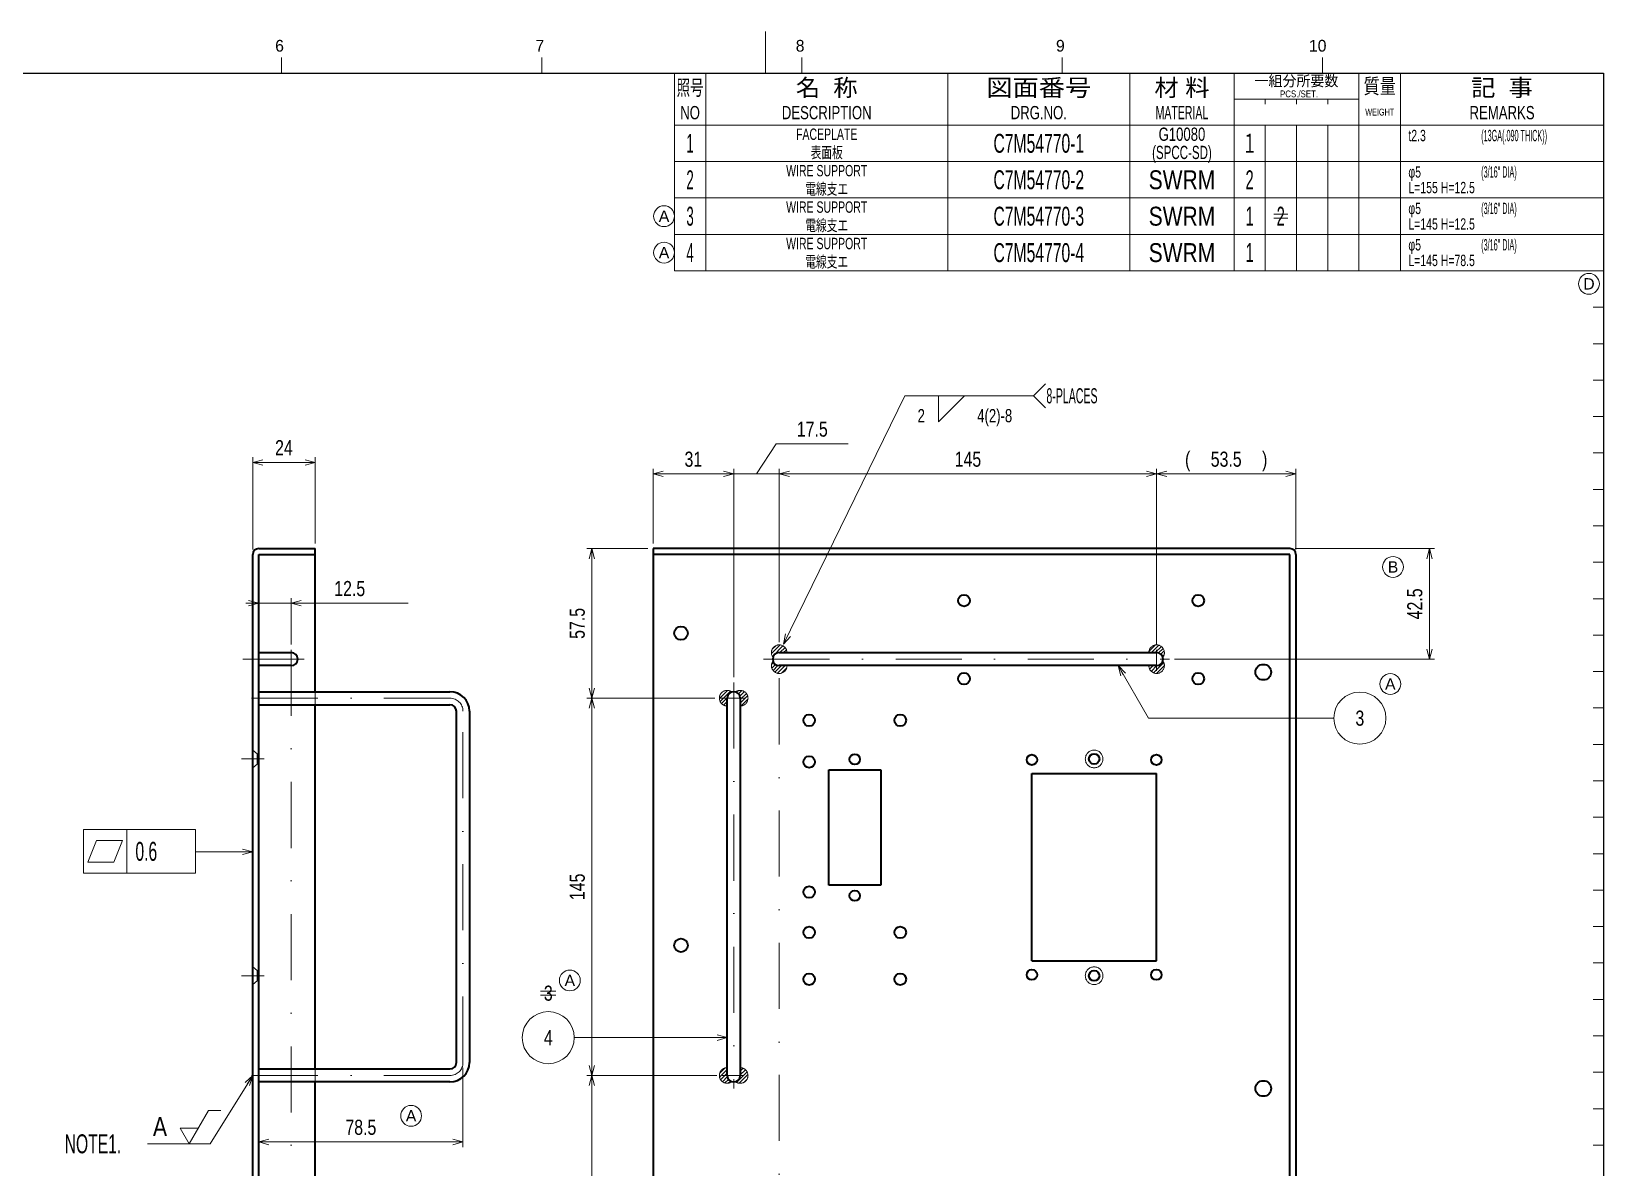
# Model space of a CAD drawing. Header units: millimetres. Extents: x 7 to 587, y 2 to 418.
# Drawn here: x 285 to 587, y 199.7 to 418 of the extents above; entities that cross this region are included whole.
import ezdxf
from ezdxf.enums import TextEntityAlignment as Align

# ---------------------------------------------------------------- set-up
doc = ezdxf.new("R2010")
doc.units = ezdxf.units.MM
for name, pattern in [('DASHDOT', [25.3, 12.7, -6.3, 0, -6.3]), ('DASHED', [19, 12.7, -6.3]), ('DIVIDE', [31.6, 12.7, -6.3, 0, -6.3, 0, -6.3])]:
    doc.linetypes.add(name, pattern=pattern)
for name, color, linetype in [('GR1_01', 7, 'Continuous'), ('GR1_02', 7, 'Continuous'), ('GR1_04', 7, 'Continuous'), ('GR1_05', 7, 'Continuous'), ('GR1_15', 7, 'Continuous'), ('図面枠C7M', 7, 'Continuous'), ('表題、部品表_01', 7, 'Continuous'), ('表題、部品表_02', 7, 'Continuous'), ('表題、部品表_03', 7, 'Continuous'), ('表題、部品表_Layer1', 7, 'Continuous')]:
    doc.layers.add(name, color=color, linetype=linetype)
doc.styles.add('HG丸ｺﾞｼｯｸM-PRO', font='')
doc.styles.get('HG丸ｺﾞｼｯｸM-PRO').set_extended_font_data('HG丸ｺﾞｼｯｸM-PRO')
pattern_1 = [(45, (0, 0), (-0.3535534, 0.3535534), [])]

# ---------------------------------------------------------------- blocks, each defined once
blk = doc.blocks.new('BLKF023')
at = {"layer": '図面枠C7M', "color": 4, "linetype": 'Continuous', "lineweight": 13}
for p, q in [((426, 410), (426, 418)), ((333, 413), (333, 410)), ((383, 413), (383, 410)), ((433, 413), (433, 410)), ((483, 413), (483, 410)), ((533, 413), (533, 410)), ((585, 393), (587, 393)), ((585, 386), (587, 386)), ((585, 379), (587, 379)), ((585, 372), (587, 372)), ((585, 365), (587, 365)), ((585, 358), (587, 358)), ((585, 351), (587, 351)), ((585, 344), (587, 344)), ((585, 337), (587, 337)), ((585, 330), (587, 330)), ((585, 323), (587, 323)), ((585, 316), (587, 316)), ((585, 309), (587, 309)), ((585, 302), (587, 302)), ((585, 295), (587, 295)), ((585, 288), (587, 288)), ((585, 281), (587, 281)), ((585, 274), (587, 274)), ((585, 267), (587, 267)), ((587, 260), (585, 260)), ((585, 253), (587, 253)), ((585, 246), (587, 246)), ((585, 239), (587, 239)), ((585, 232), (587, 232)), ((585, 225), (587, 225)), ((585, 218), (587, 218)), ((585, 211), (587, 211)), ((585, 204), (587, 204))]:
    blk.add_line(p, q, dxfattribs=at)
at = {"layer": '図面枠C7M', "color": 2, "linetype": 'Continuous', "lineweight": 25}
for p, q in [((33, 410), (587, 410)), ((587, 410), (587, 10))]:
    blk.add_line(p, q, dxfattribs=at)
at = {"layer": '図面枠C7M', "color": 4, "linetype": 'Continuous', "lineweight": 13, "style": 'HG丸ｺﾞｼｯｸM-PRO', "width": 1.003994}
for s, height, p in [('6', 2.25, (331.79, 413.45)), ('7', 2.25, (381.79, 413.45)), ('8', 2.25, (431.8, 413.45)), ('9', 2.25, (481.8, 413.45)), ('10', 2.255, (530.4, 413.45))]:
    blk.add_text(s, height=height, dxfattribs=at).set_placement(p, align=Align.BOTTOM_LEFT)
blk = doc.blocks.new('BLKF027')
at = {"layer": 'GR1_01', "color": 3, "linetype": 'Continuous', "lineweight": 35}
for p, q in [((327.47, 112.28), (327.47, 317.48)), ((328.62, 318.63), (339.47, 318.63)), ((328.62, 112.28), (328.62, 317.48)), ((328.62, 317.48), (339.47, 317.48)), ((339.47, 291.13), (339.47, 318.63)), ((339.47, 218.63), (339.47, 288.63)), ((339.47, 111.13), (339.47, 216.13)), ((339.47, 112.28), (328.62, 112.28)), ((328.62, 111.13), (339.47, 111.13))]:
    blk.add_line(p, q, dxfattribs=at)
at = {"layer": 'GR1_01', "color": 4, "linetype": 'DASHED', "lineweight": 13}
for p, q in [((339.47, 288.63), (339.47, 291.13)), ((339.47, 216.13), (339.47, 218.63))]:
    blk.add_line(p, q, dxfattribs=at)
at = {"layer": 'GR1_01', "color": 3, "linetype": 'Continuous', "lineweight": 35}
for centre, start, end in [((328.62, 317.48), 90, 180), ((328.62, 112.28), 180, 270)]:
    blk.add_arc(centre, 1.15, start, end, dxfattribs=at)
blk = doc.blocks.new('BLKF030')
at = {"layer": 'GR1_04', "color": 3, "linetype": 'Continuous', "lineweight": 35}
for p, q in [((328.62, 298.63), (334.87, 298.63)), ((334.87, 296.13), (328.62, 296.13))]:
    blk.add_line(p, q, dxfattribs=at)
blk.add_arc((334.87, 297.38), 1.25, 270, 90, dxfattribs=at)
blk = doc.blocks.new('FXTIP_ARROW_S')
at = {"color": 0, "linetype": 'Continuous', "lineweight": -2}
for q in [(-1, 0), (-0.97, 0.26), (-0.97, -0.26)]:
    blk.add_line((0, 0), q, dxfattribs=at)
blk = doc.blocks.new('FXTIP_ARROW_E')
at = {"color": 0, "linetype": 'Continuous', "lineweight": -2}
for q in [(-1, 0), (-0.97, 0.26), (-0.97, -0.26)]:
    blk.add_line((0, 0), q, dxfattribs=at)
blk = doc.blocks.new('BLKF031')
at = {"layer": 'GR1_04', "color": 3, "linetype": 'Continuous', "lineweight": 35}
for p, q in [((328.62, 291.13), (365.37, 291.13)), ((328.62, 288.63), (328.62, 291.13)), ((328.62, 288.63), (365.37, 288.63)), ((366.62, 219.88), (366.62, 287.38)), ((369.12, 287.38), (369.12, 219.88)), ((328.62, 218.63), (365.37, 218.63)), ((328.62, 216.13), (328.62, 218.63)), ((365.37, 216.13), (328.62, 216.13))]:
    blk.add_line(p, q, dxfattribs=at)
for centre, radius, start, end in [((365.37, 287.38), 3.75, 0, 90), ((365.37, 287.38), 1.25, 0, 90), ((365.37, 219.88), 3.75, 270, 0), ((365.37, 219.88), 1.25, 270, 0)]:
    blk.add_arc(centre, radius, start, end, dxfattribs=at)
blk = doc.blocks.new('BLKF033')
at = {"layer": '表題、部品表_02', "color": 4, "linetype": 'Continuous', "lineweight": 13}
for p, q in [((408.5, 400), (408.5, 393)), ((408.5, 400), (587, 400)), ((414.5, 400), (414.5, 393)), ((461, 400), (461, 393)), ((496, 400), (496, 393)), ((516, 400), (516, 393)), ((522, 400), (522, 393)), ((528, 400), (528, 393)), ((534, 393), (534, 400)), ((540, 400), (540, 393)), ((548, 400), (548, 393)), ((587, 400), (587, 393)), ((408.5, 393), (587, 393))]:
    blk.add_line(p, q, dxfattribs=at)
blk = doc.blocks.new('BLKF035')
at = {"layer": '表題、部品表_02', "color": 4, "linetype": 'Continuous', "lineweight": 13}
for p, q in [((408.5, 393), (408.5, 386)), ((408.5, 393), (587, 393)), ((414.5, 393), (414.5, 386)), ((461, 393), (461, 386)), ((496, 393), (496, 386)), ((516, 393), (516, 386)), ((522, 393), (522, 386)), ((528, 393), (528, 386)), ((534, 386), (534, 393)), ((540, 393), (540, 386)), ((548, 393), (548, 386)), ((587, 393), (587, 386)), ((408.5, 386), (587, 386))]:
    blk.add_line(p, q, dxfattribs=at)
blk = doc.blocks.new('BLKF037')
at = {"layer": '表題、部品表_02', "color": 4, "linetype": 'Continuous', "lineweight": 13}
for p, q in [((408.5, 386), (408.5, 379)), ((408.5, 386), (587, 386)), ((414.5, 386), (414.5, 379)), ((461, 386), (461, 379)), ((496, 386), (496, 379)), ((516, 386), (516, 379)), ((522, 386), (522, 379)), ((528, 386), (528, 379)), ((534, 379), (534, 386)), ((540, 386), (540, 379)), ((548, 386), (548, 379)), ((587, 386), (587, 379)), ((408.5, 379), (587, 379))]:
    blk.add_line(p, q, dxfattribs=at)
blk = doc.blocks.new('BLKF040')
at = {"layer": '表題、部品表_01', "color": 4, "linetype": 'Continuous', "lineweight": 13}
for p, q in [((408.5, 410), (408.5, 400)), ((408.5, 410), (587, 410)), ((414.5, 410), (414.5, 400)), ((461, 410), (461, 400)), ((496, 410), (496, 400)), ((516, 410), (516, 400)), ((540, 410), (540, 400)), ((548, 410), (548, 400)), ((587, 410), (587, 400)), ((516, 405), (540, 405)), ((522, 404), (522, 405)), ((528, 405), (528, 404)), ((534, 405), (534, 404)), ((408.5, 400), (587, 400))]:
    blk.add_line(p, q, dxfattribs=at)
at = {"layer": '表題、部品表_01', "color": 3, "linetype": 'Continuous', "lineweight": 35, "style": 'HG丸ｺﾞｼｯｸM-PRO'}
for s, height, width, p in [('照号', 2.909, 0.651535, (411.5, 407.2)), ('名  称', 3.273, 1.042426, (437.75, 407.2)), ('図面番号', 3.273, 1.127518, (478.5, 407.2)), ('材 料', 3.273, 1.042439, (506, 407.2)), ('一組分所要数', 2.036, 0.966638, (528, 408.5)), ('質量', 2.909, 0.781842, (544, 407.5)), ('記  事', 3.273, 1.042426, (567.5, 407.2)), ('PCS./SET.', 1.309, 0.862935, (528.5, 406)), ('NO', 2.545, 0.740841, (411.5, 402.4)), ('DESCRIPTION', 2.5455, 0.741365, (437.75, 402.4)), ('DRG.NO.', 2.545, 0.741189, (478.5, 402.4)), ('MATERIAL', 2.545, 0.594756, (506, 402.4)), ('WEIGHT', 1.309, 0.635507, (544, 402.5)), ('REMARKS', 2.545, 0.742803, (567.5, 402.4))]:
    blk.add_text(s, height=height, dxfattribs=dict(at, width=width)).set_placement(p, align=Align.MIDDLE_CENTER)
blk = doc.blocks.new('BLKF039')
at = {"layer": '表題、部品表_01', "color": 3, "linetype": 'Continuous', "lineweight": 13}
blk.add_blockref('BLKF040', (0, 0), dxfattribs=at)
blk = doc.blocks.new('BLKF043')
at = {"layer": 'GR1_04', "color": 3, "linetype": 'Continuous', "lineweight": 35}
for p, q in [((428.63, 298.63), (501.13, 298.63)), ((501.13, 296.13), (428.63, 296.13))]:
    blk.add_line(p, q, dxfattribs=at)
for centre, start, end in [((428.63, 297.38), 90, 270), ((501.13, 297.38), 270, 90)]:
    blk.add_arc(centre, 1.25, start, end, dxfattribs=at)
blk = doc.blocks.new('BLKF044')
at = {"layer": 'GR1_04', "color": 3, "linetype": 'Continuous', "lineweight": 35}
for p, q in [((418.63, 217.38), (418.63, 289.88)), ((421.13, 289.88), (421.13, 217.38))]:
    blk.add_line(p, q, dxfattribs=at)
for centre, start, end in [((419.88, 289.88), 0, 180), ((419.88, 217.38), 180, 0)]:
    blk.add_arc(centre, 1.25, start, end, dxfattribs=at)
blk = doc.blocks.new('BLKF049')
at = {"layer": 'GR1_02', "linetype": 'DIVIDE', "lineweight": 13}
h = blk.add_hatch(dxfattribs=at)
h.set_pattern_fill('_USER', color=4, scale=0.5, angle=45, style=0, pattern_type=0)
h.set_pattern_definition(pattern_1)
edge = h.paths.add_edge_path(flags=0)
edge.add_arc((501.13, 298.63), 1.5, 323.1301, 540)
edge.add_line((499.63, 298.63), (501.13, 298.63))
edge.add_arc((501.13, 297.38), 1.25, 16.2602, 90, ccw=False)
edge = h.paths.add_edge_path(flags=0)
edge.add_arc((501.13, 296.13), 1.5, -180, 36.8699, ccw=False)
edge.add_line((499.63, 296.13), (501.13, 296.13))
edge.add_arc((501.13, 297.38), 1.25, 270, 343.7398)
at = {"layer": 'GR1_02', "color": 4, "linetype": 'DIVIDE', "lineweight": 13}
for centre, start, end in [((501.13, 298.63), 323.1301, 180), ((501.13, 296.13), 180, 36.8699)]:
    blk.add_arc(centre, 1.5, start, end, dxfattribs=at)
blk = doc.blocks.new('BLKF050')
at = {"layer": 'GR1_02', "linetype": 'DIVIDE', "lineweight": 13}
h = blk.add_hatch(dxfattribs=at)
h.set_pattern_fill('_USER', color=4, scale=0.5, angle=45, style=0, pattern_type=0)
h.set_pattern_definition(pattern_1)
edge = h.paths.add_edge_path(flags=0)
edge.add_arc((421.13, 217.38), 1.5, 233.1301, 450)
edge.add_line((421.13, 218.88), (421.13, 217.38))
edge.add_arc((419.88, 217.38), 1.25, 286.2602, 360, ccw=False)
edge = h.paths.add_edge_path(flags=0)
edge.add_arc((418.63, 217.38), 1.5, 90, 306.8699, ccw=False)
edge.add_line((418.63, 218.88), (418.63, 217.38))
edge.add_arc((419.88, 217.38), 1.25, 180, 253.7398)
at = {"layer": 'GR1_02', "color": 4, "linetype": 'DIVIDE', "lineweight": 13}
for centre, start, end in [((418.63, 217.38), 90, 306.8699), ((421.13, 217.38), 233.1301, 90)]:
    blk.add_arc(centre, 1.5, start, end, dxfattribs=at)
blk = doc.blocks.new('BLKF051')
at = {"layer": 'GR1_02', "linetype": 'DIVIDE', "lineweight": 13}
h = blk.add_hatch(dxfattribs=at)
h.set_pattern_fill('_USER', color=4, scale=0.5, angle=45, style=0, pattern_type=0)
h.set_pattern_definition(pattern_1)
edge = h.paths.add_edge_path(flags=0)
edge.add_arc((421.13, 289.88), 1.5, -90, 126.8699, ccw=False)
edge.add_line((421.13, 288.38), (421.13, 289.88))
edge.add_arc((419.88, 289.88), 1.25, 0, 73.7398)
edge = h.paths.add_edge_path(flags=0)
edge.add_arc((418.63, 289.88), 1.5, 53.1301, 270)
edge.add_line((418.63, 288.38), (418.63, 289.88))
edge.add_arc((419.88, 289.88), 1.25, 106.2602, 180, ccw=False)
at = {"layer": 'GR1_02', "color": 4, "linetype": 'DIVIDE', "lineweight": 13}
for centre, start, end in [((418.63, 289.88), 53.1301, 270), ((421.13, 289.88), 270, 126.8699)]:
    blk.add_arc(centre, 1.5, start, end, dxfattribs=at)
blk = doc.blocks.new('BLKF052')
at = {"layer": 'GR1_02', "linetype": 'DIVIDE', "lineweight": 13}
h = blk.add_hatch(dxfattribs=at)
h.set_pattern_fill('_USER', color=4, scale=0.5, angle=45, style=0, pattern_type=0)
h.set_pattern_definition(pattern_1)
edge = h.paths.add_edge_path(flags=0)
edge.add_arc((428.63, 298.63), 1.5, 0, 216.8699, ccw=False)
edge.add_line((430.13, 298.63), (428.63, 298.63))
edge.add_arc((428.63, 297.38), 1.25, 90, 163.7398)
edge = h.paths.add_edge_path(flags=0)
edge.add_arc((428.63, 296.13), 1.5, 143.1301, 360)
edge.add_line((430.13, 296.13), (428.63, 296.13))
edge.add_arc((428.63, 297.38), 1.25, 196.2602, 270, ccw=False)
at = {"layer": 'GR1_02', "color": 4, "linetype": 'DIVIDE', "lineweight": 13}
for centre, start, end in [((428.63, 298.63), 0, 216.8699), ((428.63, 296.13), 143.1301, 0)]:
    blk.add_arc(centre, 1.5, start, end, dxfattribs=at)
blk = doc.blocks.new('BLKF053')
at = {"layer": 'GR1_05', "color": 4, "linetype": 'Continuous', "lineweight": 13}
blk.add_circle((357.9, 209.63), 2, dxfattribs=at)
at = {"layer": 'GR1_05', "color": 4, "linetype": 'Continuous', "lineweight": 13, "style": 'HG丸ｺﾞｼｯｸM-PRO', "width": 1.042301}
blk.add_text('A', height=2.18, dxfattribs=at).set_placement((357.9, 209.63), align=Align.MIDDLE_CENTER)
blk = doc.blocks.new('BLKF054')
at = {"layer": 'GR1_05', "color": 4, "linetype": 'Continuous', "lineweight": 13}
blk.add_circle((388.4, 235.65), 2, dxfattribs=at)
at = {"layer": 'GR1_05', "color": 4, "linetype": 'Continuous', "lineweight": 13, "style": 'HG丸ｺﾞｼｯｸM-PRO', "width": 1.042301}
blk.add_text('A', height=2.18, dxfattribs=at).set_placement((388.4, 235.65), align=Align.MIDDLE_CENTER)
blk = doc.blocks.new('BLKF055')
at = {"layer": 'GR1_05', "color": 4, "linetype": 'Continuous', "lineweight": 13}
blk.add_circle((546.03, 292.6), 2, dxfattribs=at)
at = {"layer": 'GR1_05', "color": 4, "linetype": 'Continuous', "lineweight": 13, "style": 'HG丸ｺﾞｼｯｸM-PRO', "width": 1.042301}
blk.add_text('A', height=2.18, dxfattribs=at).set_placement((546.03, 292.6), align=Align.MIDDLE_CENTER)
blk = doc.blocks.new('BLKF056')
at = {"layer": '表題、部品表_02', "color": 4, "linetype": 'Continuous', "lineweight": 13}
for p, q in [((408.5, 379), (408.5, 372)), ((408.5, 379), (587, 379)), ((414.5, 379), (414.5, 372)), ((461, 379), (461, 372)), ((496, 379), (496, 372)), ((516, 379), (516, 372)), ((522, 379), (522, 372)), ((528, 379), (528, 372)), ((534, 372), (534, 379)), ((540, 379), (540, 372)), ((548, 379), (548, 372)), ((587, 379), (587, 372)), ((408.5, 372), (587, 372))]:
    blk.add_line(p, q, dxfattribs=at)
blk = doc.blocks.new('BLKF058')
at = {"layer": '表題、部品表_Layer1', "color": 4, "linetype": 'Continuous', "lineweight": 13}
blk.add_circle((406.5, 375.5), 2, dxfattribs=at)
at = {"layer": '表題、部品表_Layer1', "color": 4, "linetype": 'Continuous', "lineweight": 13, "style": 'HG丸ｺﾞｼｯｸM-PRO', "width": 1.042301}
blk.add_text('A', height=2.18, dxfattribs=at).set_placement((406.5, 375.5), align=Align.MIDDLE_CENTER)
blk = doc.blocks.new('BLKF059')
at = {"layer": '表題、部品表_Layer1', "color": 4, "linetype": 'Continuous', "lineweight": 13}
blk.add_circle((406.5, 382.5), 2, dxfattribs=at)
at = {"layer": '表題、部品表_Layer1', "color": 4, "linetype": 'Continuous', "lineweight": 13, "style": 'HG丸ｺﾞｼｯｸM-PRO', "width": 1.042301}
blk.add_text('A', height=2.18, dxfattribs=at).set_placement((406.5, 382.5), align=Align.MIDDLE_CENTER)
blk = doc.blocks.new('BLKF060')
at = {"layer": 'GR1_01', "color": 3, "linetype": 'Continuous', "lineweight": 35}
for p, q in [((526.73, 318.63), (404.38, 318.63)), ((404.38, 318.63), (404.38, 111.13)), ((526.73, 317.48), (404.38, 317.48)), ((526.73, 112.28), (526.73, 317.48)), ((527.88, 317.48), (527.88, 112.28)), ((438.13, 276.13), (448.13, 276.13)), ((438.13, 253.93), (438.13, 276.13)), ((448.13, 276.13), (448.13, 253.93)), ((477.18, 239.38), (477.18, 275.38)), ((477.18, 275.38), (501.08, 275.38)), ((501.08, 239.38), (501.08, 275.38)), ((448.13, 253.93), (438.13, 253.93)), ((477.18, 239.38), (501.08, 239.38)), ((438.13, 181.13), (448.13, 181.13)), ((438.13, 158.93), (438.13, 181.13)), ((448.13, 181.13), (448.13, 158.93)), ((450.13, 181.13), (460.13, 181.13)), ((450.13, 158.93), (450.13, 181.13)), ((460.13, 181.13), (460.13, 158.93)), ((462.13, 181.13), (472.13, 181.13)), ((462.13, 158.93), (462.13, 181.13)), ((472.13, 181.13), (472.13, 158.93)), ((474.13, 181.13), (484.13, 181.13)), ((474.13, 158.93), (474.13, 181.13)), ((484.13, 181.13), (484.13, 158.93)), ((486.13, 181.13), (496.13, 181.13)), ((486.13, 158.93), (486.13, 181.13)), ((496.13, 181.13), (496.13, 158.93)), ((498.13, 181.13), (508.13, 181.13)), ((498.13, 158.93), (498.13, 181.13)), ((508.13, 181.13), (508.13, 158.93)), ((448.13, 158.93), (438.13, 158.93)), ((460.13, 158.93), (450.13, 158.93)), ((472.13, 158.93), (462.13, 158.93)), ((484.13, 158.93), (474.13, 158.93)), ((496.13, 158.93), (486.13, 158.93)), ((508.13, 158.93), (498.13, 158.93)), ((404.38, 112.28), (526.73, 112.28)), ((526.73, 111.13), (404.38, 111.13))]:
    blk.add_line(p, q, dxfattribs=at)
for centre, radius in [((464.13, 308.63), 1.12), ((509.13, 308.63), 1.12), ((409.75, 302.38), 1.3), ((521.63, 294.88), 1.5), ((464.13, 293.63), 1.12), ((509.13, 293.63), 1.12), ((434.38, 285.63), 1.12), ((451.88, 285.63), 1.12), ((434.38, 277.63), 1.12), ((443.13, 278.13), 1), ((477.18, 278.03), 1), ((501.08, 278.03), 1), ((434.38, 252.63), 1.12), ((443.13, 251.93), 1), ((434.38, 244.88), 1.12), ((451.88, 244.88), 1.12), ((409.75, 242.38), 1.3), ((434.38, 235.88), 1.12), ((451.88, 235.88), 1.12), ((477.18, 236.73), 1), ((501.08, 236.73), 1), ((521.63, 214.88), 1.5), ((434.38, 190.63), 1.12), ((512.38, 190.63), 1.12), ((409.75, 182.38), 1.3), ((434.38, 182.63), 1.12), ((443.13, 183.13), 1), ((455.13, 183.13), 1), ((467.13, 183.13), 1), ((479.13, 183.13), 1), ((491.13, 183.13), 1), ((503.13, 183.13), 1), ((434.38, 157.63), 1.12), ((443.13, 156.93), 1), ((455.13, 156.93), 1), ((467.13, 156.93), 1), ((479.13, 156.93), 1), ((491.13, 156.93), 1), ((503.13, 156.93), 1), ((434.38, 149.88), 1.12), ((511.88, 149.88), 1.12), ((434.38, 140.88), 1.12), ((511.88, 140.88), 1.12), ((521.63, 134.88), 1.5), ((479.13, 122.73), 1.12), ((507.88, 122.73), 1.12), ((409.75, 122.38), 1.3)]:
    blk.add_circle(centre, radius, dxfattribs=at)
for centre, start, end in [((526.73, 317.48), 0, 90), ((526.73, 112.28), 270, 0)]:
    blk.add_arc(centre, 1.15, start, end, dxfattribs=at)
blk = doc.blocks.new('BLKF062')
at = {"layer": 'GR1_05', "color": 4, "linetype": 'Continuous', "lineweight": 13}
blk.add_circle((546.55, 315.1), 2, dxfattribs=at)
at = {"layer": 'GR1_05', "color": 4, "linetype": 'Continuous', "lineweight": 13, "style": 'HG丸ｺﾞｼｯｸM-PRO', "width": 1.04272}
blk.add_text('B', height=2.18, dxfattribs=at).set_placement((546.55, 315.1), align=Align.MIDDLE_CENTER)
blk = doc.blocks.new('BLKF083')
at = {"layer": '表題、部品表_Layer1', "color": 4, "linetype": 'Continuous', "lineweight": 13}
blk.add_circle((584.19, 369.5), 2, dxfattribs=at)
at = {"layer": '表題、部品表_Layer1', "color": 4, "linetype": 'Continuous', "lineweight": 13, "style": 'HG丸ｺﾞｼｯｸM-PRO', "width": 1.042833}
blk.add_text('D', height=2.18, dxfattribs=at).set_placement((584.19, 369.5), align=Align.MIDDLE_CENTER)

msp = doc.modelspace()

# ---------------------------------------------------------------- linework, layer by layer
at = {"layer": 'GR1_01', "color": 4, "linetype": 'DASHDOT', "lineweight": 13}
for p, q in [((329.67, 278.2), (325.35, 278.2)), ((329.67, 236.55), (325.35, 236.55))]:
    msp.add_line(p, q, dxfattribs=at)
at = {"layer": 'GR1_01', "color": 4, "linetype": 'DASHED', "lineweight": 13}
for p, q in [((328.3, 279.2), (327.47, 279.9)), ((328.62, 279.2), (328.3, 279.2)), ((328.3, 279.2), (328.3, 277.2)), ((328.3, 277.2), (327.47, 276.5)), ((328.62, 277.2), (328.3, 277.2)), ((328.3, 237.55), (327.47, 238.25)), ((328.62, 237.55), (328.3, 237.55)), ((328.3, 237.55), (328.3, 235.55)), ((328.3, 235.55), (327.47, 234.85)), ((328.62, 235.55), (328.3, 235.55))]:
    msp.add_line(p, q, dxfattribs=at)
for centre in [(489.13, 278.2), (489.13, 236.55)]:
    msp.add_circle(centre, 1.7, dxfattribs=at)
at = {"layer": 'GR1_01', "color": 3, "linetype": 'Continuous', "lineweight": 35}
for centre in [(489.13, 278.2), (489.13, 236.55)]:
    msp.add_circle(centre, 1, dxfattribs=at)
at = {"layer": 'GR1_02', "color": 4, "linetype": 'Continuous', "lineweight": 13}
for p, q in [((429.48, 300.25), (452.75, 347.99)), ((452.75, 347.99), (477.46, 347.99)), ((459.23, 347.99), (459.23, 342.99)), ((459.23, 342.99), (464.23, 347.99)), ((479.76, 350.28), (477.46, 347.99)), ((479.76, 345.69), (477.46, 347.99)), ((424.25, 332.98), (428.06, 338.76)), ((428.06, 338.76), (441.9, 338.76)), ((327.47, 318.48), (327.47, 336.19)), ((339.47, 319.63), (339.47, 336.19)), ((327.47, 335.19), (339.47, 335.19)), ((404.38, 319.63), (404.38, 333.98)), ((404.38, 332.98), (419.88, 332.98)), ((419.88, 293.9), (419.88, 333.98)), ((419.88, 332.98), (428.63, 332.98)), ((428.63, 300.67), (428.63, 333.98)), ((428.63, 332.98), (501.13, 332.98)), ((501.13, 300.18), (501.13, 333.98)), ((501.13, 332.98), (527.88, 332.98)), ((527.88, 318.48), (527.88, 333.98)), ((403.38, 318.63), (391.64, 318.63)), ((392.64, 289.88), (392.64, 318.63)), ((527.73, 318.63), (554.55, 318.63)), ((553.55, 297.38), (553.55, 318.63)), ((326.12, 308.12), (328.62, 308.12)), ((328.62, 308.12), (334.87, 308.12)), ((334.87, 300.18), (334.87, 309.12)), ((334.87, 308.12), (357.35, 308.12)), ((504.59, 297.38), (554.55, 297.38)), ((416.26, 289.88), (391.64, 289.88)), ((392.64, 217.38), (392.64, 289.88)), ((294.94, 264.62), (294.94, 256.28)), ((294.94, 264.62), (303.27, 264.62)), ((303.27, 264.62), (303.27, 256.28)), ((303.27, 264.62), (316.47, 264.62)), ((316.47, 264.62), (316.47, 256.28)), ((295.77, 258.37), (297.44, 262.53)), ((297.44, 262.53), (302.44, 262.53)), ((302.44, 262.53), (300.77, 258.37)), ((327.47, 260.38), (316.47, 260.38)), ((300.77, 258.37), (295.77, 258.37)), ((294.94, 256.28), (303.27, 256.28)), ((303.27, 256.28), (316.47, 256.28)), ((367.87, 218.88), (367.87, 203.6)), ((327.47, 217.38), (319.28, 204.25)), ((416.65, 217.38), (391.64, 217.38)), ((392.64, 143.63), (392.64, 217.38)), ((315.28, 204.25), (318.98, 210.65)), ((318.98, 210.65), (321.38, 210.65)), ((313.55, 207.25), (315.28, 204.25)), ((313.55, 207.25), (317.01, 207.25)), ((319.28, 204.25), (307.28, 204.25)), ((328.62, 204.6), (367.87, 204.6))]:
    msp.add_line(p, q, dxfattribs=at)
at = {"layer": 'GR1_04', "color": 4, "linetype": 'DASHDOT', "lineweight": 13}
for p, q in [((334.87, 299.18), (334.87, 128.96)), ((428.63, 128.6), (428.63, 299.67)), ((501.13, 299.18), (501.13, 295.15)), ((325.6, 297.38), (337.33, 297.38)), ((425.6, 297.38), (503.59, 297.38)), ((419.88, 292.9), (419.88, 214.91)), ((365.37, 289.88), (325.6, 289.88)), ((367.87, 219.88), (367.87, 287.38)), ((422.17, 289.88), (417.26, 289.88)), ((365.37, 217.38), (325.6, 217.38)), ((421.68, 217.38), (417.65, 217.38))]:
    msp.add_line(p, q, dxfattribs=at)
for centre, start, end in [((365.37, 287.38), 0, 90), ((365.37, 219.88), 270, 0)]:
    msp.add_arc(centre, 2.5, start, end, dxfattribs=at)
at = {"layer": 'GR1_05', "color": 4, "linetype": 'Continuous', "lineweight": 13}
for p, q in [((382.78, 233.6), (385.74, 233.6)), ((382.78, 232.8), (385.74, 232.8))]:
    msp.add_line(p, q, dxfattribs=at)
at = {"layer": 'GR1_15', "color": 4, "linetype": 'Continuous', "lineweight": 13}
for p, q in [((493.73, 296.13), (499.55, 286.05)), ((499.55, 286.05), (535.18, 286.05)), ((418.63, 224.65), (389.26, 224.65))]:
    msp.add_line(p, q, dxfattribs=at)
for centre in [(540.18, 286.05), (384.26, 224.65)]:
    msp.add_circle(centre, 5, dxfattribs=at)
at = {"layer": '表題、部品表_Layer1', "color": 4, "linetype": 'Continuous', "lineweight": 13}
for p, q in [((523.63, 382.9), (526.33, 382.9)), ((523.63, 382.1), (526.33, 382.1))]:
    msp.add_line(p, q, dxfattribs=at)

# ---------------------------------------------------------------- block references
at = {"layer": 'GR1_01', "color": 3, "linetype": 'Continuous', "lineweight": 35}
for name in ['BLKF027', 'BLKF060']:
    msp.add_blockref(name, (0, 0), dxfattribs=at)
at = {"layer": 'GR1_02', "color": 4, "linetype": 'Continuous', "lineweight": 13, "xscale": 2, "yscale": 2}
for name, p, rotation in [('FXTIP_ARROW_S', (327.47, 335.19), 180), ('FXTIP_ARROW_E', (339.47, 335.19), 360), ('FXTIP_ARROW_S', (404.38, 332.98), 180), ('FXTIP_ARROW_E', (419.88, 332.98), 360), ('FXTIP_ARROW_S', (428.63, 332.98), 180), ('FXTIP_ARROW_E', (501.13, 332.98), 360), ('FXTIP_ARROW_S', (501.13, 332.98), 180), ('FXTIP_ARROW_E', (527.88, 332.98), 360), ('FXTIP_ARROW_E', (392.64, 318.63), 90), ('FXTIP_ARROW_E', (553.55, 318.63), 90), ('FXTIP_ARROW_E', (328.62, 308.12), 360), ('FXTIP_ARROW_S', (334.87, 308.12), 180), ('FXTIP_ARROW_S', (429.48, 300.25), 244.0157623215568), ('FXTIP_ARROW_S', (553.55, 297.38), 270), ('FXTIP_ARROW_S', (392.64, 289.88), 270), ('FXTIP_ARROW_E', (392.64, 289.88), 90), ('FXTIP_ARROW_S', (327.47, 217.38), 58.05181187735418), ('FXTIP_ARROW_S', (392.64, 217.38), 270), ('FXTIP_ARROW_E', (392.64, 217.38), 90), ('FXTIP_ARROW_S', (328.62, 204.6), 180), ('FXTIP_ARROW_E', (367.87, 204.6), 360)]:
    msp.add_blockref(name, p, dxfattribs=dict(at, rotation=rotation))
at = {"layer": 'GR1_02', "color": 4, "linetype": 'DIVIDE', "lineweight": 13}
for name in ['BLKF052', 'BLKF049', 'BLKF051', 'BLKF050']:
    msp.add_blockref(name, (0, 0), dxfattribs=at)
at = {"layer": 'GR1_02', "color": 4, "linetype": 'Continuous', "lineweight": 13, "xscale": 2, "yscale": 2}
msp.add_blockref('FXTIP_ARROW_S', (327.47, 260.38), dxfattribs=at)
at = {"layer": 'GR1_04', "color": 3, "linetype": 'Continuous', "lineweight": 35}
for name in ['BLKF030', 'BLKF043', 'BLKF031', 'BLKF044']:
    msp.add_blockref(name, (0, 0), dxfattribs=at)
at = {"layer": 'GR1_05', "color": 4, "linetype": 'Continuous', "lineweight": 13}
for name in ['BLKF062', 'BLKF055', 'BLKF054', 'BLKF053']:
    msp.add_blockref(name, (0, 0), dxfattribs=at)
at = {"layer": 'GR1_15', "color": 4, "linetype": 'Continuous', "lineweight": 13, "xscale": 2, "yscale": 2, "rotation": 120.0000000000001}
msp.add_blockref('FXTIP_ARROW_S', (493.73, 296.13), dxfattribs=at)
at = {"layer": 'GR1_15', "color": 4, "linetype": 'Continuous', "lineweight": 13, "xscale": 2, "yscale": 2}
msp.add_blockref('FXTIP_ARROW_S', (418.63, 224.65), dxfattribs=at)
at = {"layer": '図面枠C7M', "color": 4, "linetype": 'Continuous', "lineweight": 13}
msp.add_blockref('BLKF023', (0, 0), dxfattribs=at)
at = {"layer": '表題、部品表_01', "color": 3, "linetype": 'Continuous', "lineweight": 35}
msp.add_blockref('BLKF039', (0, 0), dxfattribs=at)
at = {"layer": '表題、部品表_02', "color": 4, "linetype": 'Continuous', "lineweight": 13}
for name in ['BLKF033', 'BLKF035', 'BLKF037', 'BLKF056']:
    msp.add_blockref(name, (0, 0), dxfattribs=at)
at = {"layer": '表題、部品表_Layer1', "color": 4, "linetype": 'Continuous', "lineweight": 13}
for name in ['BLKF059', 'BLKF058', 'BLKF083']:
    msp.add_blockref(name, (0, 0), dxfattribs=at)

# ---------------------------------------------------------------- texts
at = {"layer": 'GR1_02', "color": 3, "linetype": 'Continuous', "lineweight": 35, "style": 'HG丸ｺﾞｼｯｸM-PRO', "width": 0.522311}
msp.add_text('8-PLACES', height=2.909, dxfattribs=at).set_placement((479.96, 347.99), align=Align.MIDDLE_LEFT)
at = {"layer": 'GR1_02', "color": 3, "linetype": 'Continuous', "lineweight": 35, "style": 'HG丸ｺﾞｼｯｸM-PRO'}
for s, height, width, p in [('2', 2.55, 0.740651, (455.91, 344.17)), ('4(2)-8', 2.545, 0.739781, (470.03, 344.17)), ('NOTE1.', 3.636, 0.618962, (296.78, 204.25))]:
    msp.add_text(s, height=height, dxfattribs=dict(at, width=width)).set_placement(p, align=Align.MIDDLE_CENTER)
for s, height, width, p in [('17.5', 2.909, 0.784749, (434.98, 339.26)), ('A', 3.64, 0.832844, (309.66, 204.65))]:
    msp.add_text(s, height=height, dxfattribs=dict(at, width=width)).set_placement(p, align=Align.BOTTOM_CENTER)
for s, height, rotation, width, p in [('24', 2.909, 0, 0.784542, (333.47, 335.69)), ('31', 2.909, 0, 0.784542, (412.13, 333.48)), ('145', 2.909, 0, 0.784542, (464.88, 333.48)), ('(', 2.91, 0, 0.781868, (507.1, 333.48)), ('53.5', 2.909, 0, 0.784749, (514.5, 333.48)), (')', 2.91, 0, 0.781868, (521.9, 333.48)), ('12.5', 2.909, 0, 0.784749, (346.11, 308.62)), ('57.5', 2.909, 90, 0.784749, (392.14, 304.25)), ('145', 2.909, 90, 0.784542, (392.14, 253.63)), ('78.5', 2.909, 0, 0.784749, (348.25, 205.1))]:
    msp.add_text(s, height=height, rotation=rotation, dxfattribs=dict(at, width=width)).set_placement(p, align=Align.BOTTOM_CENTER)
at = {"layer": 'GR1_02', "color": 4, "linetype": 'Continuous', "lineweight": 35, "style": 'HG丸ｺﾞｼｯｸM-PRO', "width": 0.784749}
msp.add_text('42.5', height=2.909, rotation=90, dxfattribs=at).set_placement((553.05, 308), align=Align.BOTTOM_CENTER)
at = {"layer": 'GR1_02', "color": 4, "linetype": 'Continuous', "lineweight": 13, "style": 'HG丸ｺﾞｼｯｸM-PRO', "width": 0.618723}
msp.add_text('0.6', height=3.636, dxfattribs=at).set_placement((304.94, 260.45), align=Align.MIDDLE_LEFT)
at = {"layer": 'GR1_05', "color": 3, "linetype": 'Continuous', "lineweight": 35, "style": 'HG丸ｺﾞｼｯｸM-PRO', "width": 0.784542}
msp.add_text('3', height=2.91, rotation=0, dxfattribs=at).set_placement((384.26, 233.2), align=Align.MIDDLE_CENTER)
at = {"layer": 'GR1_15', "color": 3, "linetype": 'Continuous', "lineweight": 35, "style": 'HG丸ｺﾞｼｯｸM-PRO', "width": 0.784542}
for s, p in [('3', (540.18, 286.05)), ('4', (384.26, 224.65))]:
    msp.add_text(s, height=2.91, rotation=0, dxfattribs=at).set_placement(p, align=Align.MIDDLE_CENTER)
at = {"layer": '表題、部品表_03', "color": 3, "linetype": 'Continuous', "lineweight": 35, "style": 'HG丸ｺﾞｼｯｸM-PRO'}
for s, height, width, p in [('FACEPLATE', 2.182, 0.692523, (437.75, 398.25)), ('G10080', 2.545, 0.740408, (506, 398.25)), ('1', 3.64, 0.521199, (411.5, 396.5)), ('表面板', 2.182, 0.692256, (437.75, 394.75)), ('C7M54770-1', 3.636, 0.61972, (478.5, 396.5)), ('(SPCC-SD)', 2.545, 0.652377, (506, 394.75)), ('１', 3.64, 0.578238, (519, 396.5)), ('2', 3.64, 0.521199, (411.5, 389.5)), ('WIRE SUPPORT', 2.1818, 0.691856, (437.75, 391.25)), ('C7M54770-2', 3.636, 0.61972, (478.5, 389.5)), ('SWRM', 3.636, 0.830719, (506, 389.5)), ('2', 3.64, 0.576062, (519, 389.5)), ('電線支エ', 2.182, 0.692256, (437.75, 387.75)), ('3', 3.64, 0.521199, (411.5, 382.5)), ('WIRE SUPPORT', 2.1818, 0.691856, (437.75, 384.25)), ('C7M54770-3', 3.636, 0.61972, (478.5, 382.5)), ('SWRM', 3.636, 0.830719, (506, 382.5)), ('1', 3.64, 0.576062, (519, 382.5)), ('電線支エ', 2.182, 0.692256, (437.75, 380.75)), ('WIRE SUPPORT', 2.1818, 0.691856, (437.75, 377.25)), ('4', 3.64, 0.521199, (411.5, 375.5)), ('電線支エ', 2.182, 0.692256, (437.75, 373.75)), ('C7M54770-4', 3.636, 0.61972, (478.5, 375.5)), ('SWRM', 3.636, 0.830719, (506, 375.5)), ('1', 3.64, 0.576062, (519, 375.5))]:
    msp.add_text(s, height=height, dxfattribs=dict(at, width=width)).set_placement(p, align=Align.MIDDLE_CENTER)
for s, height, width, p in [('t2.3', 2.182, 0.690457, (549.5, 398)), ('(13GA(.090 THICK))', 2.1818, 0.416535, (563.5, 398)), ('φ5', 2.182, 0.691838, (549.5, 391)), ('(3/16" DIA)', 2.1818, 0.416548, (563.5, 391)), ('L=155 H=12.5', 2.1818, 0.691248, (549.5, 388)), ('φ5', 2.182, 0.691838, (549.5, 384)), ('(3/16" DIA)', 2.1818, 0.416548, (563.5, 384)), ('L=145 H=12.5', 2.1818, 0.691248, (549.5, 381)), ('φ5', 2.182, 0.691838, (549.5, 377)), ('(3/16" DIA)', 2.1818, 0.416548, (563.5, 377)), ('L=145 H=78.5', 2.1818, 0.691248, (549.5, 374))]:
    msp.add_text(s, height=height, dxfattribs=dict(at, width=width)).set_placement(p, align=Align.MIDDLE_LEFT)
at = {"layer": '表題、部品表_Layer1', "color": 3, "linetype": 'Continuous', "lineweight": 35, "style": 'HG丸ｺﾞｼｯｸM-PRO', "width": 0.576062}
msp.add_text('2', height=3.64, dxfattribs=at).set_placement((524.98, 382.5), align=Align.MIDDLE_CENTER)

doc.saveas('drawing.dxf')
